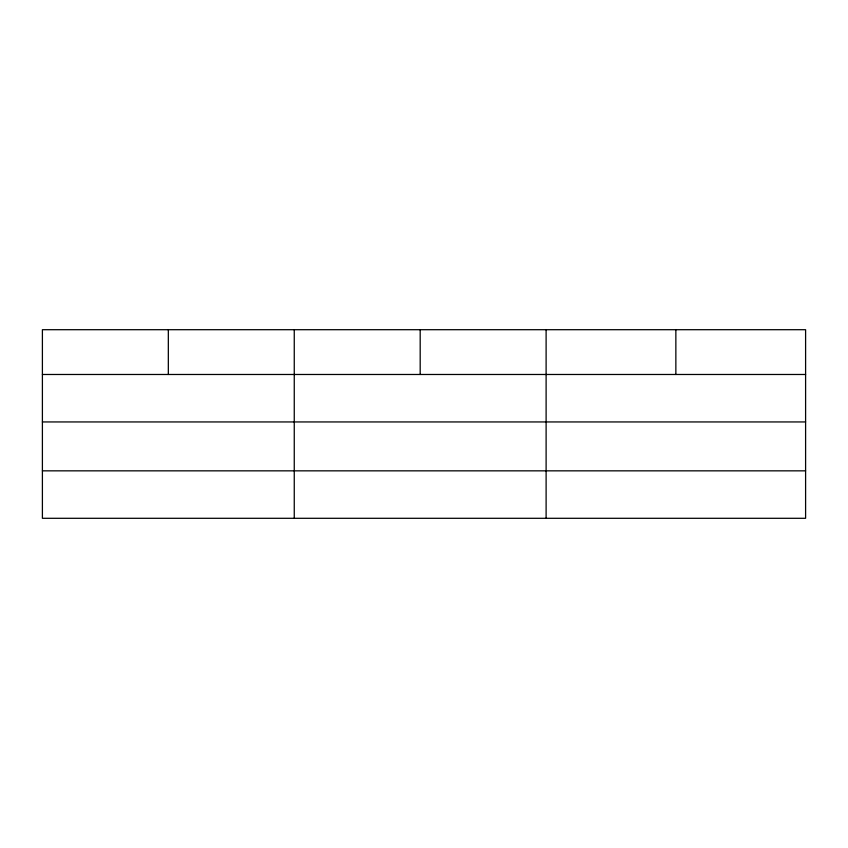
<?xml version="1.0" encoding="UTF-8"?>
<svg xmlns="http://www.w3.org/2000/svg" width="848" height="848" viewBox="0 0 848 848"><rect width="100%" height="100%" fill="white"/><g stroke="black" fill="none" stroke-linecap="round" stroke-linejoin="round"><path stroke-width="1.27" d="M805.6 421.944L805.6 329.702L42.4 329.702L42.4 518.298L805.6 518.298L805.6 421.944L42.4 421.944M42.4 374.477L805.6 374.477M42.4 470.841L805.6 470.841M675.856 329.702L675.856 374.477M546.112 329.702L546.112 518.298M420.184 329.702L420.184 374.477M294.256 329.702L294.256 518.298M168.328 329.702L168.328 374.477"/></g></svg>
